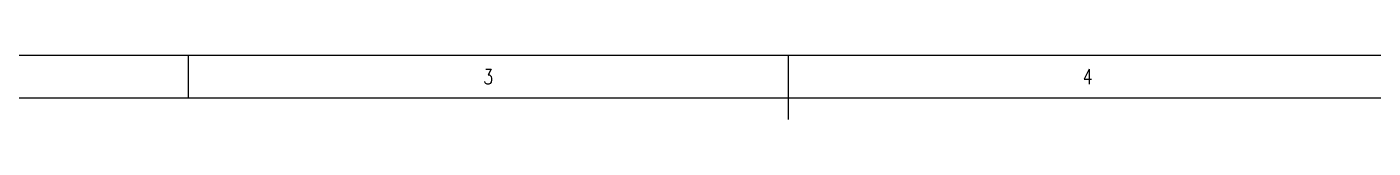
# Model space of a CAD drawing. Header units: millimetres. Extents: x 0 to 841, y 0 to 594.
# Drawn here: x 242.6 to 557.3, y 579 to 594 of the extents above; entities that cross this region are included whole.
import ezdxf

# ---------------------------------------------------------------- set-up
doc = ezdxf.new("R2010")
doc.units = ezdxf.units.MM
for name, color, linetype, lineweight in [('10', 7, 'Continuous', 18), ('5', 7, 'Continuous', 18), ('9', 7, 'Continuous', 18)]:
    doc.layers.add(name, color=color, linetype=linetype, lineweight=lineweight)
doc.styles.add('SLDTEXTSTYLE0', font='txt.shx', dxfattribs={"width": 0.75})

msp = doc.modelspace()

# ---------------------------------------------------------------- linework, layer by layer
at = {"layer": '10', "color": 7}
msp.add_line((280.33, 584), (280.33, 594), dxfattribs=at)
at = {"layer": '5', "color": 7}
for p, q in [((420.5, 594), (420.5, 584)), ((420.5, 584), (420.5, 579))]:
    msp.add_line(p, q, dxfattribs=at)
at = {"layer": '5', "color": 7, "lineweight": 15}
msp.add_line((831, 584), (25, 584), dxfattribs=at)
at = {"layer": '9', "color": 7}
msp.add_line((841, 594), (0, 594), dxfattribs=at)

# ---------------------------------------------------------------- texts
at = {"layer": '10', "color": 7, "char_height": 3.5, "attachment_point": 2, "style": 'SLDTEXTSTYLE0'}
for s, insert, width in [('3', (350.4, 590.76), 2.25), ('4', (490.56, 590.76), 2.625)]:
    msp.add_mtext(s, dxfattribs=dict(at, insert=insert, width=width))

doc.saveas('drawing.dxf')
